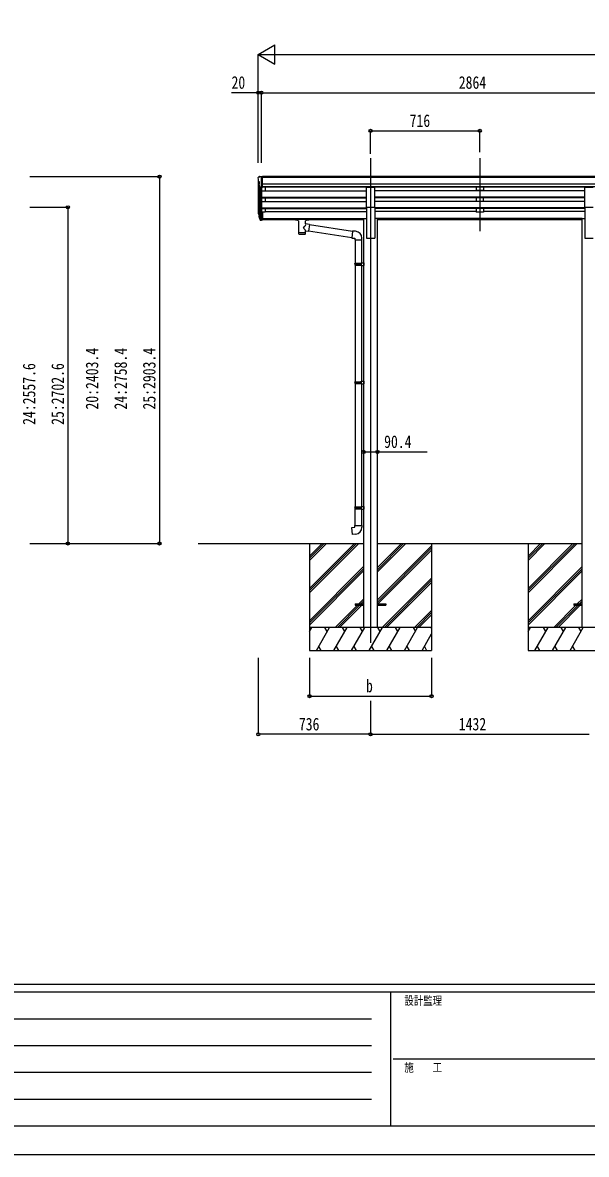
# Model space of a CAD drawing. Units: millimetres, scale not verified. Extents: x -10512 to 10512, y -7425 to 7425.
# Drawn here: x -5673 to -1978, y -7425 to -11 of the extents above; entities that cross this region are included whole.
import ezdxf
from ezdxf.enums import TextEntityAlignment as Align

# ---------------------------------------------------------------- set-up
doc = ezdxf.new("R2010")
doc.units = ezdxf.units.MM
doc.header["$LTSCALE"] = 30
for name, color, linetype in [('0-3_YKK_12', 2, 'Continuous'), ('0-4_YKK_13', 4, 'Continuous'), ('0-5_YKK_A1', 4, 'Continuous'), ('0-6_YKK_D', 6, 'Continuous'), ('0-7_YKK_ZWAK', 7, 'Continuous')]:
    doc.layers.add(name, color=color, linetype=linetype)
doc.styles.add('ＭＳ ゴシック', font='')
doc.styles.get('ＭＳ ゴシック').set_extended_font_data('MS Gothic')

msp = doc.modelspace()

# ---------------------------------------------------------------- linework, layer by layer
at = {"layer": '0-3_YKK_12'}
for p, q in [((-3392.45, -898.7), (-3392.45, -1376.22)), ((-2676.45, -898.7), (-2676.45, -1376.22)), ((-3392.45, -1329.54), (-3392.45, -4073.1))]:
    msp.add_line(p, q, dxfattribs=at)
at = {"layer": '0-4_YKK_13'}
for p, q in [((-4130.45, -1027.48), (-4130.45, -1028.1)), ((-4123.54, -1018.67), (-4127.61, -1024.48)), ((-4120.45, -1018.1), (-4122.78, -1018.25)), ((-4120.45, -1018.1), (-4101.95, -1018.1)), ((-4108.45, -1091.09), (-4108.45, -1018.1)), ((-4101.95, -1018.1), (-4091.95, -1018.19)), ((-4101.95, -1090.09), (-4101.95, -1018.1)), ((-4091.95, -1019.71), (-4091.95, -1018.19)), ((-4127.92, -1049.29), (-4122.6, -1052.36)), ((-4116.08, -1089.28), (-4125.08, -1073.68)), ((-4122.45, -1052.62), (-4122.45, -1068.89)), ((-4108.45, -1091.09), (-4113.66, -1090.77)), ((-4101.95, -1090.09), (-4108.45, -1090.09)), ((-3419.95, -1220.53), (-3419.95, -1088.73)), ((-3419.95, -1088.73), (-3364.95, -1088.73)), ((-3364.95, -1220.53), (-3364.95, -1088.73)), ((-1987.95, -1220.53), (-1987.95, -1088.73)), ((-1987.95, -1088.73), (-1932.95, -1088.73)), ((-4108.45, -1251.83), (-4108.45, -1306.6)), ((-4101.95, -1251.83), (-4108.45, -1251.83)), ((-4101.95, -1251.83), (-4101.95, -1305.86)), ((-3419.95, -1220.53), (-3364.95, -1220.53)), ((-1987.95, -1220.53), (-1932.95, -1220.53)), ((-4127.36, -1266.02), (-4123.48, -1273.97)), ((-4126.75, -1264.64), (-4123.48, -1271.7)), ((-4125.04, -1277.29), (-4124.7, -1281.7)), ((-4124.7, -1281.7), (-4115.89, -1305.25)), ((-4124.09, -1281.13), (-4115.89, -1297.31)), ((-4114.88, -1296.18), (-4122.64, -1280.78)), ((-4108.45, -1296.86), (-4113.59, -1296.86)), ((-4108.45, -1298.67), (-4113.3, -1298.67)), ((-4108.45, -1306.6), (-4113.3, -1306.6)), ((-4101.95, -1291.96), (-4108.45, -1291.96)), ((-4101.95, -1296.84), (-4108.45, -1296.84)), ((-4101.95, -1305.86), (-4108.45, -1305.86)), ((-3884.45, -1296.71), (-3884.45, -1302.46)), ((-3884.45, -1296.9), (-3884.45, -1298.44)), ((-3882.45, -1296.04), (-3799.45, -1296.04)), ((-3882.45, -1298.22), (-3799.45, -1298.22)), ((-3882.45, -1303.13), (-3867.95, -1303.13)), ((-3867.95, -1308.77), (-3867.95, -1302.22)), ((-3863.85, -1309.69), (-3863.87, -1395.13)), ((-3818.05, -1328.44), (-3818.05, -1309.69)), ((-3792.83, -1332.34), (-3818.05, -1328.43)), ((-3813.95, -1308.77), (-3813.95, -1302.22)), ((-3813.95, -1303.13), (-3799.45, -1303.13)), ((-3792.83, -1332.34), (-3799.85, -1377.6)), ((-3797.45, -1296.71), (-3797.45, -1302.46)), ((-3511.84, -1378), (-3793.15, -1334.36)), ((-3818.03, -1395.13), (-3818.06, -1374.46)), ((-3818.05, -1374.78), (-3799.85, -1377.6)), ((-3515.51, -1419.93), (-3799.58, -1375.86)), ((-3490.84, -1377.96), (-3511.68, -1376.13)), ((-3495.76, -1433.7), (-3449.76, -1433.7)), ((-3493.65, -1433.7), (-3493.65, -1587.17)), ((-3451.65, -1433.7), (-3451.65, -1584.61)), ((-3449.76, -1433.7), (-3449.76, -1422.79)), ((-3495.65, -1589.17), (-3494.65, -1587.17)), ((-3495.65, -1589.17), (-3451.65, -1589.17)), ((-3495.65, -1589.17), (-3495.65, -1597.17)), ((-3495.65, -1597.17), (-3451.65, -1597.17)), ((-3495.65, -1597.17), (-3494.65, -1599.17)), ((-3494.65, -1587.17), (-3451.65, -1587.17)), ((-3494.65, -1599.17), (-3451.65, -1599.17)), ((-3493.65, -1599.17), (-3493.65, -2363.05)), ((-3456.13, -1589.17), (-3456.56, -1587.17)), ((-3453.65, -1584.67), (-3437.65, -1584.2)), ((-3453.65, -1586.67), (-3453.65, -1584.67)), ((-3453.65, -1586.67), (-3451.65, -1586.67)), ((-3453.65, -1601.67), (-3453.65, -1599.67)), ((-3453.65, -1601.67), (-3437.65, -1602.14)), ((-3451.65, -1601.73), (-3451.65, -2360.49)), ((-3437.65, -1584.2), (-3437.65, -1602.14)), ((-3495.65, -2365.05), (-3494.65, -2363.05)), ((-3495.65, -2365.05), (-3451.65, -2365.05)), ((-3495.65, -2365.05), (-3495.65, -2373.05)), ((-3494.65, -2363.05), (-3451.65, -2363.05)), ((-3456.13, -2365.05), (-3456.56, -2363.05)), ((-3453.65, -2360.55), (-3437.65, -2360.08)), ((-3453.65, -2362.55), (-3453.65, -2360.55)), ((-3453.65, -2362.55), (-3451.65, -2362.55)), ((-3437.65, -2360.08), (-3437.65, -2378.02)), ((-3495.65, -2373.05), (-3451.65, -2373.05)), ((-3495.65, -2373.05), (-3494.65, -2375.05)), ((-3494.65, -2375.05), (-3451.65, -2375.05)), ((-3493.65, -2375.05), (-3493.65, -3183.55)), ((-3453.65, -2377.55), (-3453.65, -2375.55)), ((-3453.65, -2377.55), (-3437.65, -2378.02)), ((-3451.65, -2377.61), (-3451.65, -3180.99)), ((-3495.65, -3185.55), (-3494.65, -3183.55)), ((-3495.65, -3185.55), (-3451.65, -3185.55)), ((-3495.65, -3185.55), (-3495.65, -3193.55)), ((-3494.65, -3183.55), (-3451.65, -3183.55)), ((-3456.13, -3185.55), (-3456.56, -3183.55)), ((-3453.65, -3181.05), (-3437.65, -3180.58)), ((-3453.65, -3183.05), (-3453.65, -3181.05)), ((-3453.65, -3183.05), (-3451.65, -3183.05)), ((-3437.65, -3180.58), (-3437.65, -3198.1)), ((-3495.65, -3193.55), (-3451.65, -3193.55)), ((-3495.65, -3193.55), (-3494.65, -3195.55)), ((-3494.65, -3195.55), (-3451.65, -3195.55)), ((-3493.65, -3305.55), (-3493.65, -3195.55)), ((-3453.65, -3198.05), (-3453.65, -3196.05)), ((-3453.65, -3198.05), (-3451.65, -3198.11)), ((-3453.65, -3198.05), (-3437.65, -3198.52)), ((-3451.65, -3198.11), (-3451.65, -3305.55)), ((-3495.65, -3305.55), (-3449.65, -3305.55)), ((-3495.65, -3315.55), (-3495.65, -3305.55)), ((-3449.65, -3305.55), (-3449.65, -3316.46)), ((-3492.65, -3818.6), (-3492.65, -3827.6)), ((-3492.65, -3818.6), (-3437.85, -3818.6)), ((-3492.65, -3827.6), (-3437.85, -3827.6)), ((-3347.45, -3818.6), (-3292.65, -3818.6)), ((-3347.45, -3827.6), (-3292.65, -3827.6)), ((-3292.65, -3818.6), (-3292.65, -3827.6)), ((-2060.65, -3818.6), (-2060.65, -3827.6)), ((-2060.65, -3818.6), (-2005.85, -3818.6)), ((-2060.65, -3827.6), (-2005.85, -3827.6))]:
    msp.add_line(p, q, dxfattribs=at)
for points in [[(-3884.45, -1296.71), (-3884.41, -1296.51), (-3884.33, -1296.37), (-3884.23, -1296.28), (-3884.13, -1296.22), (-3884.01, -1296.17), (-3883.72, -1296.11), (-3883.23, -1296.06), (-3882.69, -1296.04), (-3882.45, -1296.04)], [(-3884.45, -1302.46), (-3884.41, -1302.66), (-3884.33, -1302.8), (-3884.23, -1302.89), (-3884.13, -1302.95), (-3884.01, -1303), (-3883.72, -1303.06), (-3883.23, -1303.1), (-3882.69, -1303.12), (-3882.45, -1303.13)], [(-3799.45, -1296.04), (-3799.1, -1296.05), (-3798.57, -1296.07), (-3798.12, -1296.12), (-3797.82, -1296.2), (-3797.65, -1296.3), (-3797.53, -1296.44), (-3797.46, -1296.62), (-3797.45, -1296.71)], [(-3799.45, -1303.13), (-3799.1, -1303.12), (-3798.57, -1303.1), (-3798.12, -1303.05), (-3797.82, -1302.97), (-3797.65, -1302.87), (-3797.53, -1302.73), (-3797.46, -1302.55), (-3797.45, -1302.46)], [(-3511.68, -1376.13), (-3515.68, -1421.96), (-3495.76, -1423.7), (-3495.76, -1433.7)], [(-3456.13, -1589.17), (-3456.13, -1597.17), (-3456.56, -1599.17)], [(-3453.65, -1599.67), (-3451.65, -1599.67), (-3451.65, -1586.67)], [(-3456.13, -2365.05), (-3456.13, -2373.05), (-3456.56, -2375.05)], [(-3453.65, -2375.55), (-3451.65, -2375.55), (-3451.65, -2362.55)], [(-3456.13, -3185.55), (-3456.13, -3193.55), (-3456.56, -3195.55)], [(-3453.65, -3196.05), (-3451.65, -3196.05), (-3451.65, -3183.05)], [(-3490.73, -3361.29), (-3511.57, -3363.12), (-3515.57, -3317.29), (-3495.65, -3315.55)]]:
    msp.add_lwpolyline(points, dxfattribs=at)
for centre, radius, start, end in [((-4127.45, -1027.48), 3, 93, 180), ((-3928.45, -1028.1), 202, 180, 184.94904), ((-4122.72, -1019.25), 1, 93.5, 145), ((-4123.55, -1044.92), 6.18, 185.7035, 224.99897), ((-4122.48, -1072.18), 3, 94.7167, 210), ((-4122.75, -1068.89), 0.3, 274.7167, 0), ((-4122.75, -1052.62), 0.3, 0, 60), ((-4113.48, -1087.78), 3, 210, 266.5), ((-4099.27, -1256.9), 29.53, 186.50806, 197.98144), ((-4097.86, -1255.14), 30.41, 187.1552, 198.19734), ((-3494.76, -1422.79), 45, 0, 85), ((-3494.65, -3316.46), 45, 275, 0)]:
    msp.add_arc(centre, radius, start, end, dxfattribs=at)
for centre, major_axis, ratio, start_param, end_param in [((-4039.8, -1257.33), (-89.06, 1.43), 0.57596, 6.1962358, 6.3678173), ((-4040.59, -1250.66), (87.93, 4.42), 0.541684, 3.0659337, 3.2228513), ((-4123.74, -1277.29), (1.3, 0), 0.90356, 1.3700892, 3.347195), ((-4037.82, -1261.1), (-89.07, 0), 0.90356, 0.2056023, 0.2515348), ((-4038.53, -1257.24), (-88.05, 0), 0.90356, 0.2662965, 0.3003836), ((-4113.3, -1295.96), (-3, 0), 0.90356, 0.5235988, 1.5707963), ((-4113.3, -1303.89), (3, 0), 0.90356, 3.6651914, 4.712389), ((-4113.59, -1295.5), (-1.5, 0), 0.90356, 0.5235988, 1.5707963), ((-3882.45, -1298.44), (2, 0), 0.109601, 1.5707963, 3.1415927), ((-3840.95, -1302.22), (27, 0), 0.070066, 6.2831853, 9.424778), ((-3840.95, -1354.97), (-22.81, -26.62), 0.234429, 1.6855472, 3.1268519), ((-3829.95, -1306.21), (16, 0), 0.361356, 6.2636979, 6.2831853), ((-3799.45, -1298.44), (2, 0), 0.109601, 0, 1.5707963), ((-3840.95, -1395.13), (22.92, 0), 0.101955, 3.1415499, 6.2833984), ((-3840.95, -1382.69), (22.91, 0), 0.122865, 3.1415927, 6.2831853), ((-3838.4, -1352.33), (20.32, -22.25), 0.045535, 0.0389954, 1.3075346)]:
    msp.add_ellipse(centre, major_axis=major_axis, ratio=ratio, start_param=start_param, end_param=end_param, dxfattribs=at)
at = {"layer": '0-5_YKK_A1'}
for p, q in [((-1260.95, -1019.71), (-4101.95, -1019.71)), ((-1260.95, -1024.93), (-4101.95, -1024.93)), ((-4128.45, -1048.68), (-4128.45, -1251.46)), ((-4123.48, -1076.45), (-4123.48, -1278.17)), ((-4114.45, -1090.61), (-4114.46, -1296.61)), ((-4108.45, -1059.21), (-4108.45, -1251.83)), ((-4108.45, -1111.62), (-3419.95, -1111.62)), ((-1250.95, -1068.46), (-4101.95, -1068.46)), ((-1250.95, -1086.31), (-4101.95, -1086.31)), ((-3419.95, -1089.56), (-4101.95, -1089.56)), ((-4083.45, -1089.56), (-4083.45, -1111.62)), ((-1987.95, -1089.56), (-3364.95, -1089.56)), ((-1987.95, -1111.62), (-3364.95, -1111.62)), ((-2701.45, -1089.66), (-2701.45, -1111.52)), ((-2651.45, -1111.52), (-2701.45, -1111.52)), ((-2651.45, -1089.66), (-2651.45, -1111.52)), ((-4108.45, -1153.5), (-3419.95, -1153.5)), ((-4108.45, -1154.99), (-3419.95, -1154.99)), ((-4108.45, -1159.31), (-3419.95, -1159.31)), ((-4108.45, -1181.72), (-3419.95, -1181.72)), ((-4083.45, -1159.31), (-4083.45, -1181.72)), ((-1987.95, -1153.5), (-3364.95, -1153.5)), ((-1987.95, -1154.99), (-3364.95, -1154.99)), ((-1987.95, -1159.31), (-3364.95, -1159.31)), ((-1987.95, -1181.72), (-3364.95, -1181.72)), ((-2701.45, -1159.31), (-2701.45, -1181.62)), ((-2651.45, -1181.62), (-2701.45, -1181.62)), ((-2651.45, -1181.62), (-2651.45, -1159.31)), ((-4108.45, -1223.6), (-3419.95, -1223.6)), ((-4108.45, -1225.1), (-3419.95, -1225.1)), ((-4108.45, -1229.41), (-3419.95, -1229.41)), ((-4083.45, -1252.46), (-4101.95, -1252.46)), ((-4083.45, -1229.41), (-4083.45, -1252.46)), ((-4083.45, -1247.52), (-3419.95, -1247.52)), ((-3419.95, -1220.53), (-3419.95, -1423.1)), ((-3364.95, -1220.53), (-3364.95, -1423.1)), ((-1987.95, -1223.6), (-3364.95, -1223.6)), ((-1987.95, -1225.1), (-3364.95, -1225.1)), ((-1987.95, -1229.41), (-3364.95, -1229.41)), ((-2701.45, -1247.52), (-3364.95, -1247.52)), ((-2701.45, -1229.41), (-2701.45, -1252.46)), ((-2651.45, -1252.46), (-2701.45, -1252.46)), ((-2651.45, -1229.41), (-2651.45, -1252.46)), ((-1987.95, -1247.52), (-2651.45, -1247.52)), ((-1987.95, -1220.53), (-1987.95, -1423.1)), ((-4101.95, -1294.53), (-3437.65, -1294.53)), ((-4101.95, -1295.93), (-3437.65, -1295.93)), ((-3867.95, -1303.62), (-4101.95, -1303.62)), ((-3437.65, -1303.62), (-3813.95, -1303.62)), ((-3437.65, -3973.1), (-3437.65, -1294.1)), ((-3437.65, -1294.1), (-3419.95, -1294.1)), ((-3347.25, -1294.1), (-3364.95, -1294.1)), ((-3347.25, -3973.1), (-3347.25, -1294.1)), ((-2005.65, -1294.53), (-3347.25, -1294.53)), ((-2005.65, -1295.93), (-3347.25, -1295.93)), ((-2005.65, -1303.62), (-3347.25, -1303.62)), ((-2005.65, -3973.1), (-2005.65, -1294.1)), ((-2005.65, -1294.1), (-1987.95, -1294.1)), ((-3419.95, -1423.1), (-3364.95, -1423.1)), ((-1987.95, -1423.1), (-1932.95, -1423.1)), ((-4522.49, -3423.1), (-3437.45, -3423.1)), ((-3792.65, -3423.1), (-3792.65, -4123.1)), ((-3792.65, -3717.28), (-3498.47, -3423.1)), ((-3792.65, -3731.42), (-3484.33, -3423.1)), ((-3792.65, -3745.57), (-3470.19, -3423.1)), ((-3792.65, -3533.43), (-3682.32, -3423.1)), ((-3792.65, -3519.29), (-3696.46, -3423.1)), ((-3792.65, -3505.15), (-3710.6, -3423.1)), ((-3347.45, -3423.1), (-2005.45, -3423.1)), ((-3347.45, -3608.73), (-3161.82, -3423.1)), ((-3347.45, -3594.59), (-3175.96, -3423.1)), ((-3347.45, -3580.45), (-3190.1, -3423.1)), ((-3347.45, -3792.58), (-2992.65, -3437.78)), ((-3347.45, -3806.72), (-2992.65, -3451.93)), ((-3345.19, -3818.6), (-2992.65, -3466.07)), ((-2992.65, -3423.1), (-2992.65, -4123.1)), ((-2360.65, -3423.1), (-2360.65, -4123.1)), ((-2360.65, -3717.28), (-2066.47, -3423.1)), ((-2360.65, -3731.42), (-2052.33, -3423.1)), ((-2360.65, -3745.57), (-2038.19, -3423.1)), ((-2360.65, -3533.43), (-2250.32, -3423.1)), ((-2360.65, -3519.29), (-2264.46, -3423.1)), ((-2360.65, -3505.15), (-2278.6, -3423.1)), ((-3792.65, -3929.41), (-3437.85, -3574.62)), ((-3792.65, -3943.55), (-3437.85, -3588.76)), ((-3792.65, -3957.7), (-3437.85, -3602.9)), ((-2360.65, -3929.41), (-2005.85, -3574.62)), ((-2360.65, -3943.55), (-2005.85, -3588.76)), ((-2360.65, -3957.7), (-2005.85, -3602.9)), ((-3315.84, -3973.1), (-2992.65, -3649.91)), ((-3301.7, -3973.1), (-2992.65, -3664.06)), ((-3287.56, -3973.1), (-2992.65, -3678.2)), ((-3624.21, -3973.1), (-3478.71, -3827.6)), ((-3610.07, -3973.1), (-3464.57, -3827.6)), ((-3595.92, -3973.1), (-3450.42, -3827.6)), ((-3469.71, -3818.6), (-3437.85, -3786.75)), ((-3455.57, -3818.6), (-3437.85, -3800.89)), ((-3441.42, -3818.6), (-3437.85, -3815.03)), ((-2192.21, -3973.1), (-2046.71, -3827.6)), ((-2178.07, -3973.1), (-2032.57, -3827.6)), ((-2163.92, -3973.1), (-2018.42, -3827.6)), ((-2037.71, -3818.6), (-2005.85, -3786.75)), ((-2023.57, -3818.6), (-2005.85, -3800.89)), ((-2009.42, -3818.6), (-2005.85, -3815.03)), ((-3103.71, -3973.1), (-2992.65, -3862.05)), ((-3089.57, -3973.1), (-2992.65, -3876.19)), ((-3075.42, -3973.1), (-2992.65, -3890.33)), ((-2992.65, -3973.1), (-3792.65, -3973.1)), ((-3792.65, -4000.61), (-3776.77, -3973.1)), ((-3747.9, -4123.1), (-3661.3, -3973.1)), ((-3676.3, -3999.08), (-3691.3, -3973.1)), ((-3632.43, -4123.1), (-3545.83, -3973.1)), ((-3560.83, -3999.09), (-3575.83, -3973.1)), ((-3516.96, -4123.1), (-3430.36, -3973.1)), ((-3445.36, -3999.09), (-3460.36, -3973.1)), ((-3401.49, -4123.1), (-3314.89, -3973.1)), ((-3329.89, -3999.09), (-3344.89, -3973.1)), ((-3286.02, -4123.1), (-3199.42, -3973.1)), ((-3214.42, -3999.09), (-3229.42, -3973.1)), ((-3170.55, -4123.1), (-3083.95, -3973.1)), ((-3113.95, -3973.1), (-3098.95, -3999.08)), ((-2998.48, -3973.1), (-2992.65, -3983.2)), ((-1560.65, -3973.1), (-2360.65, -3973.1)), ((-2360.65, -4000.61), (-2344.77, -3973.1)), ((-2315.9, -4123.1), (-2229.3, -3973.1)), ((-2244.3, -3999.08), (-2259.3, -3973.1)), ((-2200.43, -4123.1), (-2113.83, -3973.1)), ((-2128.83, -3999.09), (-2143.83, -3973.1)), ((-2084.96, -4123.1), (-1998.36, -3973.1)), ((-2013.36, -3999.09), (-2028.36, -3973.1)), ((-3055.08, -4123.1), (-2992.65, -4014.97)), ((-3792.65, -4123.1), (-2992.65, -4123.1)), ((-3732.91, -4097.12), (-3717.91, -4123.1)), ((-3617.44, -4097.12), (-3602.44, -4123.1)), ((-3501.96, -4097.12), (-3486.97, -4123.1)), ((-3386.49, -4097.12), (-3371.5, -4123.1)), ((-3271.03, -4097.12), (-3256.03, -4123.1)), ((-3155.56, -4097.12), (-3140.56, -4123.1)), ((-3040.09, -4097.12), (-3025.09, -4123.1)), ((-2360.65, -4123.1), (-1560.65, -4123.1)), ((-2300.91, -4097.12), (-2285.91, -4123.1)), ((-2185.44, -4097.12), (-2170.44, -4123.1)), ((-2069.96, -4097.12), (-2054.97, -4123.1))]:
    msp.add_line(p, q, dxfattribs=at)
at = {"layer": '0-6_YKK_D'}
for p, q in [((-4128.45, -219.71), (-4020.2, -157.21)), ((-4128.45, -929.28), (-4128.45, -218.71)), ((-4128.45, -219.71), (-4020.2, -282.21)), ((-4128.45, -219.71), (-3911.94, -219.71)), ((-4020.2, -282.21), (-4020.2, -157.21)), ((-4003.45, -219.71), (4378.55, -219.71)), ((-4128.45, -928.28), (-4128.45, -468.71)), ((-4108.45, -929.28), (-4108.45, -468.71)), ((-4108.45, -929.28), (-4108.45, -468.71)), ((-4108.45, -469.71), (-1244.45, -469.71)), ((-3392.45, -869.81), (-3392.45, -718.71)), ((-3392.45, -719.71), (-2676.45, -719.71)), ((-2676.45, -858.68), (-2676.45, -718.71)), ((-5625.76, -1019.71), (-4775.59, -1019.71)), ((-4776.59, -1019.71), (-4776.59, -3423.1)), ((-5625.76, -1220.53), (-5375.59, -1220.53)), ((-5376.59, -1220.53), (-5376.59, -3423.1)), ((-5625.76, -3423.1), (-5375.59, -3423.1)), ((-5625.76, -3423.1), (-4775.59, -3423.1)), ((-4128.45, -4173.1), (-4128.45, -4674.1)), ((-3792.65, -4173.1), (-3792.65, -4424.1)), ((-2992.65, -4173.1), (-2992.65, -4424.1)), ((-3792.65, -4423.1), (-2992.65, -4423.1)), ((-3392.45, -4454.6), (-3392.45, -4674.1)), ((-3392.45, -4454.6), (-3392.45, -4674.1)), ((-3392.45, -4673.1), (-4128.45, -4673.1)), ((-3392.45, -4673.1), (-1960.45, -4673.1))]:
    msp.add_line(p, q, dxfattribs=at)
for points in [[(-4108.45, -469.71), (-4128.45, -469.71), (-4304.95, -469.71)], [(-3437.65, -2823.1), (-3347.25, -2823.1), (-3020.75, -2823.1)]]:
    msp.add_lwpolyline(points, dxfattribs=at)
for centre in [(-4128.45, -469.71), (-4108.45, -469.71), (-4108.45, -469.71), (-3392.45, -719.71), (-2676.45, -719.71), (-4776.59, -1019.71), (-5376.59, -1220.53), (-3437.65, -2823.1), (-3347.25, -2823.1), (-5376.59, -3423.1), (-4776.59, -3423.1), (-3792.65, -4423.1), (-2992.65, -4423.1), (-4128.45, -4673.1), (-3392.45, -4673.1), (-3392.45, -4673.1)]:
    msp.add_circle(centre, 10.62, dxfattribs=at)
at = {"layer": '0-7_YKK_ZWAK'}
for p, q in [((9737.55, -6312.5), (-9762.45, -6312.5)), ((-3262.45, -6362.5), (-9762.45, -6362.5)), ((-3262.45, -6362.5), (-3262.45, -7237.5)), ((-12.45, -6362.5), (-3262.45, -6362.5)), ((-9656.2, -6537.5), (-3387.45, -6537.5)), ((-9656.2, -6712.5), (-3387.45, -6712.5)), ((-3243.7, -6800), (-12.45, -6800)), ((-9656.2, -6887.5), (-3387.45, -6887.5)), ((-9656.2, -7062.5), (-3387.45, -7062.5)), ((-9762.45, -7237.5), (-3262.45, -7237.5)), ((-3262.45, -7237.5), (-12.45, -7237.5))]:
    msp.add_line(p, q, dxfattribs=at)
msp.add_lwpolyline([(-10512.5, -7425), (10512.5, -7425), (10512.5, 7425), (-10512.5, 7425)], close=True, dxfattribs=at)

# ---------------------------------------------------------------- texts
at = {"layer": '0-6_YKK_D', "style": 'ＭＳ ゴシック', "width": 0.8}
for s, p in [('20', (-4303.95, -468.71)), ('2864', (-2814.45, -468.71)), ('716', (-3136.45, -718.71)), ('90.4', (-3303.75, -2822.1)), ('b', (-3422.65, -4422.1)), ('736', (-3862.45, -4672.1)), ('1432', (-2814.45, -4672.1))]:
    msp.add_text(s, height=82.48, dxfattribs=at).set_placement(p, align=Align.BOTTOM_LEFT)
for s, p in [('20:2403.4', (-5152.59, -2545.41)), ('24:2758.4', (-4965.09, -2545.41)), ('25:2903.4', (-4777.59, -2545.41)), ('24:2557.6', (-5565.09, -2645.82)), ('25:2702.6', (-5377.59, -2645.82))]:
    msp.add_text(s, height=82.48, rotation=90, dxfattribs=at).set_placement(p, align=Align.BOTTOM_LEFT)
at = {"layer": '0-7_YKK_ZWAK', "style": 'ＭＳ ゴシック', "width": 0.8}
for s, p in [('設計監理', (-3170.78, -6462.5)), ('施\u3000\u3000工', (-3170.78, -6900))]:
    msp.add_text(s, height=54.99, dxfattribs=at).set_placement(p, align=Align.BOTTOM_LEFT)

doc.saveas('drawing.dxf')
